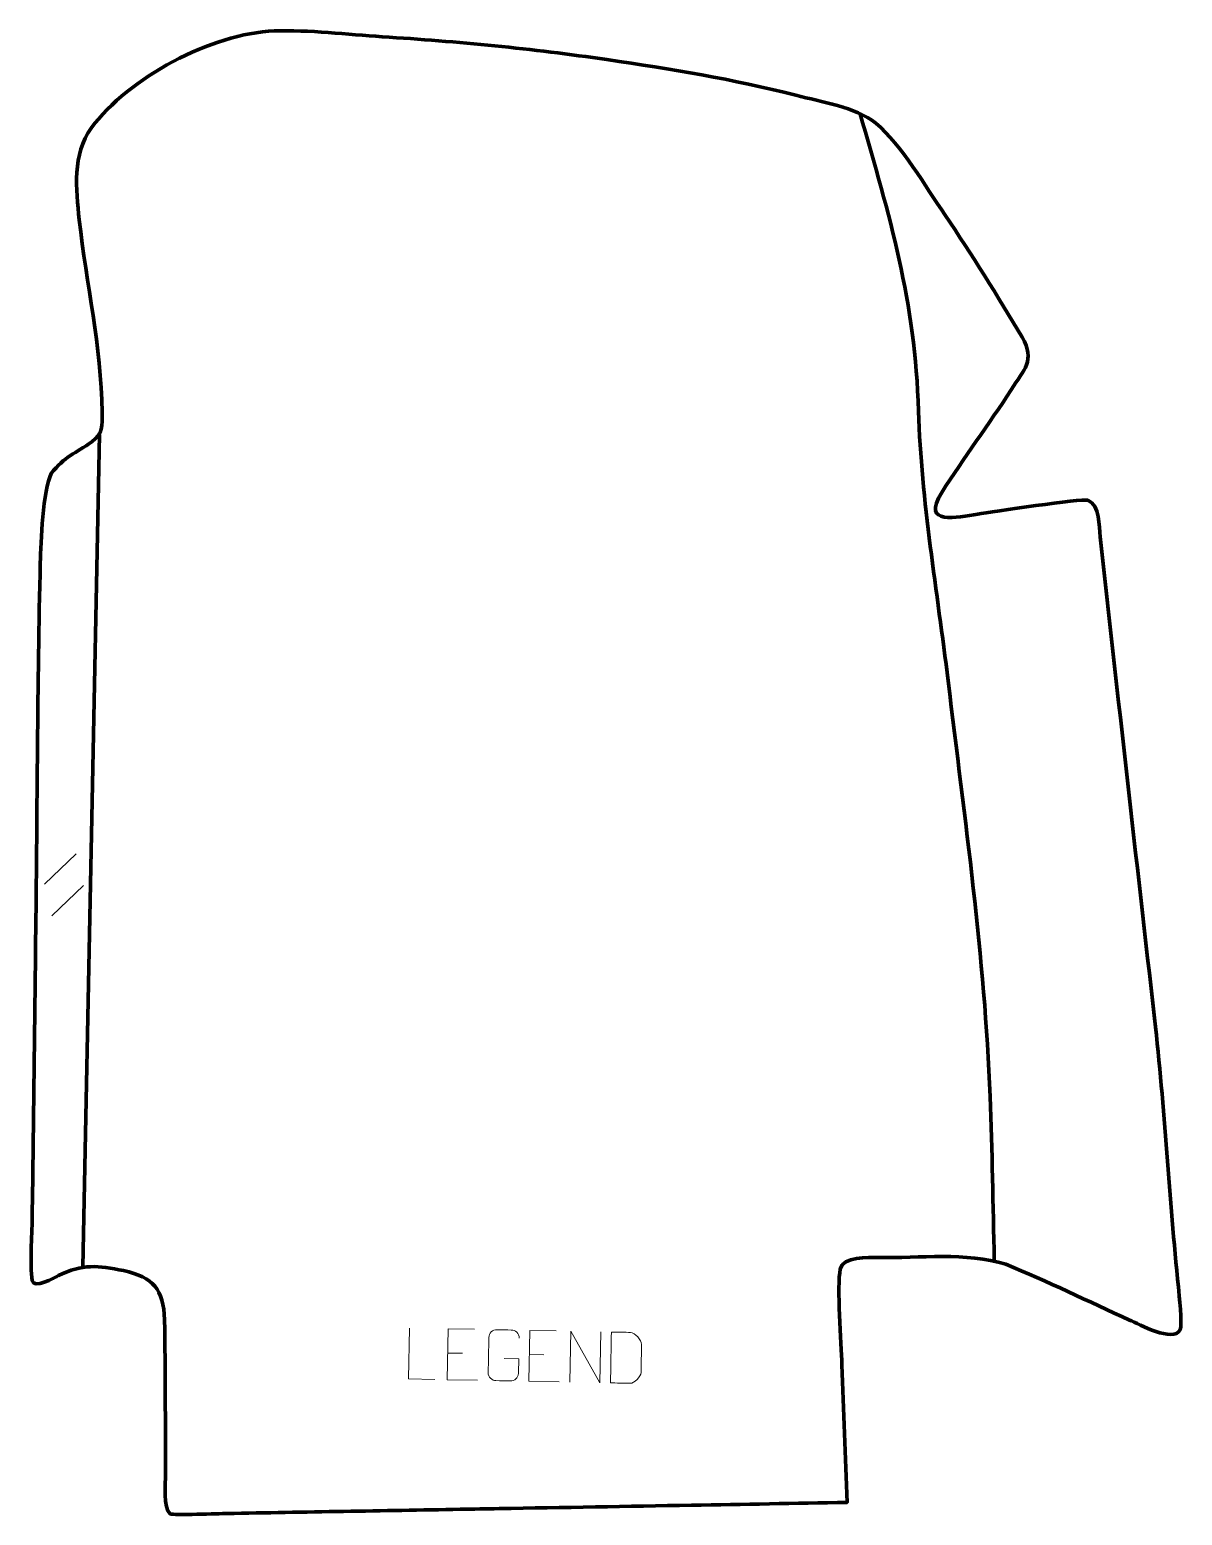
# Model space of a CAD drawing. Header units: millimetres. Extents: x 1193 to 1759, y -85 to 645.
import ezdxf

# ---------------------------------------------------------------- set-up
doc = ezdxf.new("R2010")
doc.units = ezdxf.units.MM
doc.header["$MEASUREMENT"] = 0
doc.layers.add('layer 2', color=7, linetype='Continuous')
doc.layers.add('layer 3', color=7, linetype='Continuous')

msp = doc.modelspace()

# ---------------------------------------------------------------- linework, layer by layer
at = {"layer": 'layer 2', "color": 142, "lineweight": 158}
msp.add_open_spline([(1600.762, 603.7984), (1615.5168, 552.8786), (1627.9928, 510.9431), (1629.6128, 457.1856), (1629.6128, 457.1856), (1630.9369, 413.2474), (1638.853, 368.3937), (1644.1357, 324.7026), (1644.1357, 324.7026), (1652.3341, 256.6415), (1662.0857, 188.9804), (1664.8039, 120.3829), (1664.8039, 120.3829), (1665.8172, 93.6571), (1666.138, 66.907), (1666.8257, 40.1715)], degree=3, knots=[0, 0, 0, 0, 0.2, 0.2, 0.2, 0.2, 0.4, 0.4, 0.4, 0.4, 0.6, 0.6, 0.6, 0.6, 1, 1, 1, 1], dxfattribs=at)
msp.add_open_spline([(1219.1122, 36.7239), (1219.1122, 36.7239), (1227.2451, 445.6117), (1227.2451, 445.6117)], degree=3, dxfattribs=at)
at = {"layer": 'layer 2', "color": 142, "lineweight": 9}
for points in [[(1200.3468, 224.7159), (1200.3468, 224.7159), (1215.9095, 239.6763), (1215.9095, 239.6763)], [(1200.3468, 224.7159), (1200.3468, 224.7159), (1215.9095, 239.6763), (1215.9095, 239.6763)], [(1203.891, 209.1521), (1203.891, 209.1521), (1219.4537, 224.1126), (1219.4537, 224.1126)], [(1203.891, 209.1521), (1203.891, 209.1521), (1219.4537, 224.1126), (1219.4537, 224.1126)], [(1398.3645, -5.639), (1398.3645, -5.639), (1405.5492, -5.7808), (1405.5492, -5.7808)], [(1438.4572, -6.4301), (1438.4572, -6.4301), (1445.642, -6.5719), (1445.642, -6.5719)]]:
    msp.add_open_spline(points, degree=3, dxfattribs=at)
for points, knots in [([(1391.9993, -18.6227), (1391.9993, -18.6227), (1379.0202, -18.3666), (1379.0202, -18.3666), (1379.0202, -18.3666), (1379.0202, -18.3666), (1379.5137, 6.6448), (1379.5137, 6.6448)], [0, 0, 0, 0, 0.33333333, 0.33333333, 0.33333333, 0.33333333, 1, 1, 1, 1]), ([(1411.5033, 6.0136), (1411.5033, 6.0136), (1398.5994, 6.2682), (1398.5994, 6.2682), (1398.5994, 6.2682), (1398.5994, 6.2682), (1398.1059, -18.7432), (1398.1059, -18.7432), (1398.1059, -18.7432), (1398.1059, -18.7432), (1413.0062, -19.0372), (1413.0062, -19.0372)], [0, 0, 0, 0, 0.25, 0.25, 0.25, 0.25, 0.5, 0.5, 0.5, 0.5, 1, 1, 1, 1]), ([(1426.0752, -8.2796), (1426.0752, -8.2796), (1433.26, -8.4214), (1433.26, -8.4214), (1433.26, -8.4214), (1433.26, -8.4214), (1433.1182, -15.6061), (1433.1182, -15.6061), (1433.1182, -15.6061), (1432.9322, -17.9321), (1431.2218, -19.3819), (1429.0689, -19.3503), (1429.0689, -19.3503), (1426.7316, -19.3038), (1424.3942, -19.2577), (1422.0573, -19.2119), (1422.0573, -19.2119), (1420.1259, -19.2795), (1418.1864, -17.3516), (1418.2375, -15.3299), (1418.2375, -15.3299), (1418.352, -9.5464), (1418.4661, -3.7633), (1418.5798, 2.0193), (1418.5798, 2.0193), (1418.6264, 4.1623), (1420.4112, 5.8509), (1422.5682, 5.795), (1422.5682, 5.795), (1424.8993, 5.749), (1427.2308, 5.703), (1429.5623, 5.657), (1429.5623, 5.657), (1431.5142, 5.6539), (1433.4807, 4.1196), (1433.4592, 1.6757)], [0, 0, 0, 0, 0.1, 0.1, 0.1, 0.1, 0.2, 0.2, 0.2, 0.2, 0.3, 0.3, 0.3, 0.3, 0.4, 0.4, 0.4, 0.4, 0.5, 0.5, 0.5, 0.5, 0.6, 0.6, 0.6, 0.6, 0.7, 0.7, 0.7, 0.7, 0.8, 0.8, 0.8, 0.8, 1, 1, 1, 1]), ([(1451.596, 5.2225), (1451.596, 5.2225), (1438.6922, 5.4771), (1438.6922, 5.4771), (1438.6922, 5.4771), (1438.6922, 5.4771), (1438.1987, -19.5343), (1438.1987, -19.5343), (1438.1987, -19.5343), (1438.1987, -19.5343), (1453.099, -19.8284), (1453.099, -19.8284)], [0, 0, 0, 0, 0.25, 0.25, 0.25, 0.25, 0.5, 0.5, 0.5, 0.5, 1, 1, 1, 1]), ([(1458.3508, -19.9319), (1458.3508, -19.9319), (1458.8444, 5.0795), (1458.8444, 5.0795), (1458.8444, 5.0795), (1458.8444, 5.0795), (1473.0396, -20.2218), (1473.0396, -20.2218), (1473.0396, -20.2218), (1473.0396, -20.2218), (1473.5331, 4.7896), (1473.5331, 4.7896)], [0, 0, 0, 0, 0.25, 0.25, 0.25, 0.25, 0.5, 0.5, 0.5, 0.5, 1, 1, 1, 1]), ([(1478.3327, -20.298), (1480.67, -20.3438), (1485.6311, -20.4657), (1487.968, -20.5122), (1487.968, -20.5122), (1489.8954, -20.6558), (1493.2917, -17.1716), (1493.3204, -15.1495), (1493.3204, -15.1495), (1493.4341, -9.366), (1493.477, -7.1912), (1493.5915, -1.4086), (1493.5915, -1.4086), (1493.6295, 0.7346), (1490.3196, 4.47), (1488.162, 4.499), (1488.162, 4.499), (1485.8309, 4.545), (1481.0956, 4.6384), (1478.7641, 4.6844), (1478.7641, 4.6844), (1478.6508, -1.0758), (1478.4467, -14.5374), (1478.3327, -20.298)], [0, 0, 0, 0, 0.14285714, 0.14285714, 0.14285714, 0.14285714, 0.28571429, 0.28571429, 0.28571429, 0.28571429, 0.42857143, 0.42857143, 0.42857143, 0.42857143, 0.57142857, 0.57142857, 0.57142857, 0.57142857, 0.71428571, 0.71428571, 0.71428571, 0.71428571, 1, 1, 1, 1])]:
    msp.add_open_spline(points, degree=3, knots=knots, dxfattribs=at)
at = {"layer": 'layer 3', "color": 242, "lineweight": 158}
msp.add_open_spline([(1476.5617, 629.9308), (1508.5632, 625.1992), (1537.9236, 620.4701), (1569.3615, 612.3844), (1569.3615, 612.3844), (1582.1392, 609.1552), (1598.173, 606.8099), (1608.6869, 598.6518), (1608.6869, 598.6518), (1621.5169, 587.7112), (1632.9037, 567.689), (1642.6722, 553.5192), (1642.6722, 553.5192), (1655.7235, 534.2736), (1668.465, 513.5271), (1680.5023, 493.5922), (1680.5023, 493.5922), (1687.0038, 481.7379), (1681.5593, 477.8239), (1675.1104, 467.6527), (1675.1104, 467.6527), (1664.1472, 450.587), (1651.8115, 434.285), (1641.0281, 417.2273), (1641.0281, 417.2273), (1630.5466, 400.6469), (1648.783, 405.0174), (1658.6655, 406.608), (1658.6655, 406.608), (1665.5415, 407.6727), (1709.8253, 414.3373), (1712.7584, 413.3866), (1712.7584, 413.3866), (1718.7137, 410.7777), (1718.1913, 400.9494), (1718.8043, 395.4618), (1718.8043, 395.4618), (1727.5964, 316.5628), (1736.4984, 237.724), (1745.5468, 158.8539), (1745.5468, 158.8539), (1750.5552, 114.7986), (1752.708, 70.6983), (1757.266, 26.6707), (1757.266, 26.6707), (1757.6215, 23.2373), (1759.1596, 8.4492), (1758.094, 5.762), (1758.094, 5.762), (1754.7388, -0.6657), (1737.9328, 8.4554), (1733.2387, 10.5778), (1733.2387, 10.5778), (1713.1772, 19.6714), (1692.7532, 29.6939), (1672.4413, 38.0199), (1672.4413, 38.0199), (1652.8856, 44.045), (1630.219, 40.8684), (1609.8006, 41.2822), (1609.8006, 41.2822), (1604.9183, 41.3782), (1592.4944, 41.8207), (1591.1684, 35.5944), (1591.1684, 35.5944), (1589.4108, 27.3417), (1591.5999, -0.7881), (1591.9966, -11.397), (1591.9966, -11.397), (1592.8398, -33.9506), (1593.7113, -56.506), (1594.5283, -79.0602), (1594.5283, -79.0602), (1569.067, -79.514), (1543.6057, -79.9663), (1518.1443, -80.4193), (1518.1443, -80.4193), (1486.6357, -80.98), (1455.1269, -81.5406), (1423.6182, -82.1013), (1423.6182, -82.1013), (1417.2527, -82.2145), (1410.8874, -82.3278), (1404.522, -82.441), (1404.522, -82.441), (1366.3296, -83.1206), (1328.1372, -83.8001), (1289.9448, -84.4797), (1289.9448, -84.4797), (1286.4044, -84.5502), (1263.2722, -85.3692), (1262.0607, -84.6852), (1262.0607, -84.6852), (1258.5923, -81.8374), (1259.7715, -69.594), (1259.756, -65.0035), (1259.756, -65.0035), (1259.6655, -39.8002), (1259.6797, -14.4817), (1259.3289, 10.711), (1259.3289, 10.711), (1258.6496, 25.6598), (1253.9078, 31.5442), (1239.1266, 34.8659), (1239.1266, 34.8659), (1226.561, 37.4053), (1219.0585, 38.2324), (1207.2258, 32.428), (1207.2258, 32.428), (1205.1277, 31.3759), (1194.9826, 25.6983), (1194.2516, 29.9812), (1194.2516, 29.9812), (1193.0548, 38.0096), (1194.1352, 51.8865), (1194.2659, 60.6118), (1194.2659, 60.6118), (1194.972, 107.7815), (1195.4452, 154.9777), (1196.0249, 202.1517), (1196.0249, 202.1517), (1196.7575, 262.2618), (1196.7909, 322.6541), (1198.242, 382.7198), (1198.242, 382.7198), (1198.5168, 392.6314), (1199.4218, 418.4888), (1203.6555, 426.5256), (1203.6555, 426.5256), (1209.8385, 434.8442), (1215.7848, 436.5774), (1223.5243, 442.0935), (1223.5243, 442.0935), (1229.2356, 446.4314), (1228.5902, 449.7232), (1228.5967, 456.6412), (1228.5967, 456.6412), (1228.2207, 489.2867), (1220.9573, 519.2615), (1217.3631, 551.261), (1217.3631, 551.261), (1215.7491, 566.274), (1213.982, 583.3031), (1223.2535, 596.3118), (1223.2535, 596.3118), (1241.4749, 621.049), (1282.4586, 642.8813), (1313.1862, 644.0087), (1313.1862, 644.0087), (1329.9679, 644.6243), (1349.1954, 642.2615), (1366.1998, 641.1724), (1366.1998, 641.1724), (1403.1708, 638.8045), (1439.9002, 635.3203), (1476.5617, 629.9308)], degree=3, knots=[0, 0, 0, 0, 0.025, 0.025, 0.025, 0.025, 0.05, 0.05, 0.05, 0.05, 0.075, 0.075, 0.075, 0.075, 0.1, 0.1, 0.1, 0.1, 0.125, 0.125, 0.125, 0.125, 0.15, 0.15, 0.15, 0.15, 0.175, 0.175, 0.175, 0.175, 0.2, 0.2, 0.2, 0.2, 0.225, 0.225, 0.225, 0.225, 0.25, 0.25, 0.25, 0.25, 0.275, 0.275, 0.275, 0.275, 0.3, 0.3, 0.3, 0.3, 0.325, 0.325, 0.325, 0.325, 0.35, 0.35, 0.35, 0.35, 0.375, 0.375, 0.375, 0.375, 0.4, 0.4, 0.4, 0.4, 0.425, 0.425, 0.425, 0.425, 0.45, 0.45, 0.45, 0.45, 0.475, 0.475, 0.475, 0.475, 0.5, 0.5, 0.5, 0.5, 0.525, 0.525, 0.525, 0.525, 0.55, 0.55, 0.55, 0.55, 0.575, 0.575, 0.575, 0.575, 0.6, 0.6, 0.6, 0.6, 0.625, 0.625, 0.625, 0.625, 0.65, 0.65, 0.65, 0.65, 0.675, 0.675, 0.675, 0.675, 0.7, 0.7, 0.7, 0.7, 0.725, 0.725, 0.725, 0.725, 0.75, 0.75, 0.75, 0.75, 0.775, 0.775, 0.775, 0.775, 0.8, 0.8, 0.8, 0.8, 0.825, 0.825, 0.825, 0.825, 0.85, 0.85, 0.85, 0.85, 0.875, 0.875, 0.875, 0.875, 0.9, 0.9, 0.9, 0.9, 0.925, 0.925, 0.925, 0.925, 0.95, 0.95, 0.95, 0.95, 1, 1, 1, 1], dxfattribs=at)

doc.saveas('drawing.dxf')
